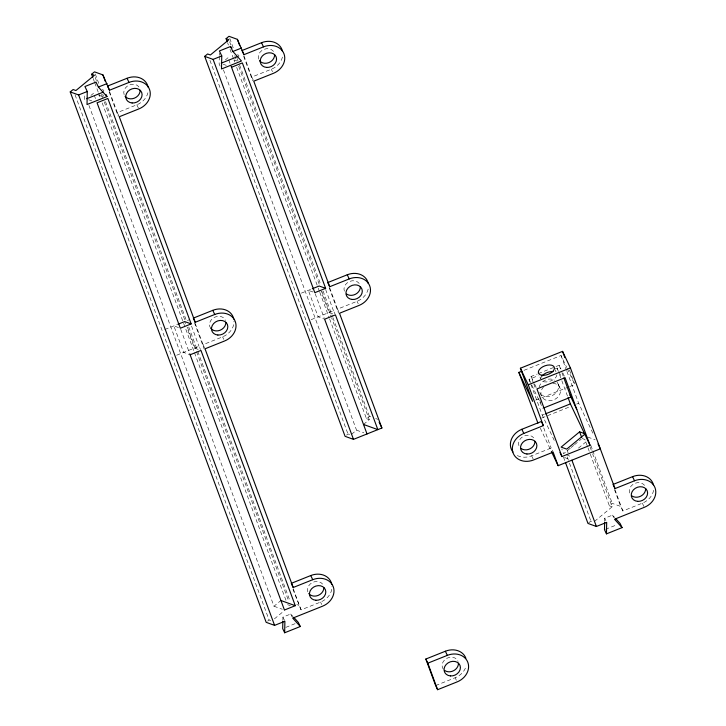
<?xml version="1.0" encoding="UTF-8"?>
<svg xmlns="http://www.w3.org/2000/svg" width="726" height="726" viewBox="0 0 726 726"><rect width="100%" height="100%" fill="white"/><g stroke="black" fill="none" stroke-linecap="round" stroke-linejoin="round"><path stroke-width="0.54" stroke-dasharray="3.63 2.72" d="M84.661 99.562L84.77 94.135M219.288 56.401L219.143 64.006L220.559 66.983M219.316 55.312L219.361 53.134M282.868 620.258L282.931 617.118L290.736 613.996L293.014 616.51M604.667 521.359L604.731 518.219L612.535 515.097L614.813 517.611M90.922 95.442L93.527 93.291M225.405 59.886L228.009 57.735M346.52 435.128L347.963 433.939L349.832 434.611M329.604 318.886L366.467 418.657L369.352 416.27L371.458 417.033M351.593 434.266L356.548 430.173L363.88 432.823M363.49 424.447L369.271 419.673L331.628 317.779M88.944 105.406L273.983 606.237L280.917 600.511M267.631 621.147L269.074 619.95L270.943 620.621M274.401 618.879L284.492 610.548M570.3 448.187L563.576 453.741L561.824 449.004M571.135 447.488L573.658 445.41M574.502 444.711L581.227 439.157M578.431 448.123L586 441.871M588.704 522.847L590.873 521.05L593.677 522.067M590.32 454.204L609.368 505.777L612.263 503.39L620.676 506.421L622.835 510.977L642.356 503.172A16.834 14.121 -25.4 0 0 653.763 489.215M594.521 521.368L612.172 506.784L592.734 454.167M109.481 91.385L117.322 112.603L136.842 104.798A16.834 14.121 -25.4 0 0 147.922 92.765M243.954 55.829L251.795 77.047L271.324 69.242A16.834 14.121 -25.4 0 0 282.732 55.285M164.847 329.504L176.817 324.713M187.39 320.484L189.196 319.767M301.326 293.141L311.3 289.157M176.654 355.223L198.997 346.284L200.567 349.596M195.212 323.451L203.053 344.668L222.573 336.855A16.834 14.121 -25.4 0 0 234.035 321.001M311.127 319.658L333.47 310.728L335.049 314.04M329.695 287.886L337.536 309.104L357.056 301.299A16.834 14.121 -25.4 0 0 368.463 287.342M524.009 370.333L561.035 355.522L566.734 367.519M533.392 382.865L531.042 376.495L537.294 373.999M538.338 373.581L559.165 365.26L560.98 369.08M554.256 440.392L542.268 415.136L529.036 379.335L538.411 375.587M555.072 368.926L557.151 368.091L558.575 371.095M535.715 400.144L540.861 398.084M541.886 397.676L568.63 386.985M569.656 386.568L574.801 384.517M542.268 415.136L544.346 414.301M541.641 418.067L569.42 406.959M576.616 404.083L578.676 403.266L593.741 435.001M517.329 455.583A16.834 14.121 -25.4 0 0 531.641 455.819L551.17 448.015L553.13 452.153M292.986 589.376L301.036 609.876L320.565 602.072A16.834 14.121 -25.4 0 0 332.018 586.209M285.817 627.373L295.192 623.625M605.538 529.308L616.991 524.735M435.636 685.562L455.166 677.748A16.834 14.121 -25.4 0 0 466.237 665.715M582.061 438.468L584.875 439.475L587.597 446.835M234.153 59.959L237.23 61.066M223.163 64.224L226.303 65.358M98.654 95.142L102.756 96.631M88.681 99.78L91.821 100.914M312.97 292.006L308.341 290.336L318.142 316.854L324.622 319.195M332.662 313.868L328.96 312.534L321.128 291.317M587.761 437.079L595.12 439.738M566.38 454.748L569.184 455.765L570.346 458.923M564.538 457.516L568.748 459.041M178.487 327.562L173.868 325.892L183.66 352.419L189.214 354.424M198.189 349.424L194.486 348.09L187.036 327.934M375.66 418.548L377.765 419.31M609.368 505.777L612.172 506.784M366.467 418.657L369.271 419.673M296.771 604.558L298.876 605.321M287.569 604.667L290.373 605.684M273.983 606.237L282.36 609.268M237.665 54.441L239.09 56.029M102.466 89.207L103.9 90.795M642.356 503.172L644.325 507.32M567.206 368.518L574.33 383.519M562.795 372.901L565.064 377.683M559.047 372.093L561.425 377.084M558.14 384.072L560.109 388.219M612.535 515.097L613.715 517.584M604.731 518.219L605.911 520.705M539.79 392.394L541.36 395.715M531.042 376.495L534.218 383.192M534.672 384.145L536.941 388.927M529.036 379.335L542.803 408.321M540.344 428.222L551.406 451.508M531.641 455.819L533.61 459.957M271.324 69.242L272.504 71.72M251.795 77.047L253.365 80.359M357.056 301.299L358.236 303.786M337.536 309.104L338.715 311.59M455.166 677.748L456.345 680.235M136.842 104.798L138.811 108.936M117.322 112.603L118.892 115.915M222.573 336.855L223.762 339.341M203.053 344.668L204.623 347.981M320.565 602.072L321.745 604.558M290.736 613.996L292.315 617.309M282.931 617.118L284.891 621.256M614.995 489.76L622.835 510.977M614.45 489.587L620.676 506.421M569.447 370.015L574.42 383.482M561.035 355.522L566.525 370.378M566.915 371.44L578.676 403.266M590.873 445.501L592.425 449.712M592.815 450.764L612.263 503.39M590.011 446.799L592.343 453.115M559.165 365.26L561.516 371.621M561.906 372.683L563.476 376.93M587.987 447.888L589.929 453.151M557.151 368.091L559.102 373.355M559.483 374.407L561.434 379.671M561.824 380.733L567.659 396.523M555.281 369.951L555.98 371.839M567.079 450.084L568.131 452.924M539.935 376.975L540.634 378.872M567.151 456.854L569.102 462.117M569.483 463.17L590.873 521.05M563.485 457.135L565.046 461.346M533.792 383.927L535.352 388.165M539.663 399.835L540.843 403.021M543.72 427.85L551.17 448.015M243.655 56.319L252.675 80.731M329.141 287.696L338.552 313.169M325.638 289.511L333.47 310.728M229.761 38.424L234.071 50.094M237.211 58.588L237.992 60.712M239.562 64.959L320.729 284.665M323.079 291.026L332.49 316.5M332.889 317.561L369.352 416.27M229.67 41.827L230.85 45.003M234.77 55.621L236.73 60.93M238.691 66.238L319.467 284.873M321.818 291.244L331.228 316.717M227.655 42.934L228.436 45.057M230.006 49.304L233.536 58.851M233.926 59.913L234.707 62.037M236.667 67.346L317.843 287.051M318.233 288.113L319.413 291.289M319.803 292.351L329.214 317.825M228.79 59.859L230.36 64.115M315.184 293.703L324.213 318.151M223.426 69.841L356.548 430.173M209.941 60.34L347.963 433.939M293.195 588.659L301.036 609.876M109.19 91.903L118.22 116.351M194.414 322.571L204.224 349.142M191.546 326.128L198.997 346.284M95.278 73.988L99.598 85.677M102.738 94.18L103.528 96.304M105.488 101.622L186.391 320.593M188.751 326.972L197.39 350.359M197.781 351.42L290.064 601.219M95.197 77.383L96.376 80.577M101.477 94.389L102.656 97.583M104.226 101.831L185.13 320.81M187.48 327.181L196.12 350.567M196.519 351.629L288.803 601.427M184.685 321.573L185.475 323.687M93.173 78.499L94.353 81.684M94.743 82.755L98.282 92.32M98.672 93.382L100.242 97.629M102.212 102.947L194.105 351.683M194.495 352.745L285.999 600.42M94.316 95.424L95.487 98.609M180.738 329.359L189.386 352.754M75.068 94.843L269.074 619.95M258.61 59.105A8.422 7.06 -25.4 0 1 263.974 49.35A8.422 7.06 -25.4 0 1 274.228 52.853M344.351 291.162A8.422 7.06 -25.4 0 1 349.705 281.407A8.422 7.06 -25.4 0 1 359.969 284.919M556.878 374.925A8.422 4.574 -20.3 0 1 550.644 380.978A8.422 4.574 -20.3 0 1 541.723 380.805M540.788 378.627A8.422 4.574 -20.3 0 1 542.004 375.959M629.651 493.036A8.422 7.06 -25.4 0 1 635.014 483.28A8.422 7.06 -25.4 0 1 645.269 486.792M518.936 445.682A8.422 7.06 -25.4 0 1 523.292 436.39A8.422 7.06 -25.4 0 1 533.655 437.823M557.06 382.148A10.1 8.476 -25.4 0 1 555.072 393.737A10.1 8.476 -25.4 0 1 542.122 395.044M539.182 387.094A10.1 8.476 -25.4 0 1 554.764 380.188M552.876 383.201A10.1 8.476 -25.4 0 1 559.8 394.209A10.1 8.476 -25.4 0 1 545.444 399.953A10.1 8.476 -25.4 0 1 543.502 386.949M124.137 94.661A8.422 7.06 -25.4 0 1 129.491 84.906A8.422 7.06 -25.4 0 1 139.755 88.418M307.851 591.935A8.422 7.06 -25.4 0 1 312.216 582.642A8.422 7.06 -25.4 0 1 322.571 584.076M210.767 328.334A8.422 7.06 -25.4 0 1 214.234 317.434A8.422 7.06 -25.4 0 1 225.487 320.475M443.35 669.227A8.422 7.06 -25.4 0 1 446.817 658.328A8.422 7.06 -25.4 0 1 458.07 661.368"/><path stroke-width="1.09" d="M106.976 96.558L98.382 87.056L96.023 82.083L84.924 86.521L87.283 91.494L87.02 104.535L106.976 96.558L106.032 94.571M221.757 55.929L221.503 68.979L241.449 60.993L232.865 51.492L230.505 46.528L219.397 50.965L221.757 55.929L213.108 59.396L204.696 56.356L207.582 53.969L210.386 54.976L228.89 39.703L226.085 38.687L228.971 36.3L237.384 39.34L243.963 54.668L263.493 46.863A16.834 14.121 -25.4 0 1 284.011 53.878A16.834 14.121 -25.4 0 1 273.285 73.38L253.764 81.185L329.704 286.725L349.224 278.92A16.834 14.121 -25.4 0 1 369.743 285.935A16.834 14.121 -25.4 0 1 359.025 305.437L339.496 313.251L381.894 428.004L353.489 439.366L345.077 436.326L204.696 56.356M282.841 621.302L282.695 628.625L284.665 632.763L300.283 626.52L298.313 622.382L293.767 617.345M284.665 632.763L284.891 621.256L274.591 625.376L266.179 622.336L70.213 91.912L73.108 89.525L75.912 90.541L94.407 75.259L91.603 74.252L94.498 71.856L102.91 74.896L109.49 90.224L129.01 82.419A16.834 14.121 -25.4 0 1 149.529 89.434A16.834 14.121 -25.4 0 1 138.811 108.936L119.282 116.75L195.221 322.29L214.742 314.476A16.834 14.121 -25.4 0 1 235.269 321.491A16.834 14.121 -25.4 0 1 224.543 341.002L205.022 348.807L293.204 587.497L312.734 579.693A16.834 14.121 -25.4 0 1 333.252 586.708A16.834 14.121 -25.4 0 1 322.525 606.21L292.705 618.135L300.283 626.52M604.64 522.402L604.495 529.726L606.464 533.864L622.082 527.62L620.113 523.482L615.566 518.455M606.464 533.864L606.691 522.357L596.391 526.477L587.978 523.437L565.427 462.398M584.475 433.585L579.611 431.834L561.125 447.107L566.734 449.131L585.229 433.858M70.213 91.912L78.626 94.952L87.283 91.494M98.382 87.056L107.04 83.599M107.521 86.085L127.041 78.281A16.834 14.121 -25.4 0 1 148.068 87.075M86.757 98.727L103.564 92.002M232.865 51.492L241.513 48.034M282.55 51.519A16.834 14.121 -25.4 0 0 261.523 42.716L241.994 50.521L243.963 54.668M221.239 63.162L238.046 56.447M231.53 67.246L242.357 62.917L325.638 288.349L314.821 292.678L231.149 66.238M177.797 324.322L184.685 321.573L191.165 323.905L107.875 98.482L97.057 102.802L180.338 328.234L191.165 323.905M193.252 318.142L212.782 310.338A16.834 14.121 -25.4 0 1 233.808 319.141M312.28 288.767L319.168 286.008L325.638 288.349M368.282 283.576A16.834 14.121 -25.4 0 0 347.255 274.782L327.735 282.586L329.704 286.725M190.139 354.76L200.966 350.431L295.273 605.693L284.447 610.022L189.776 353.816M521.949 371.149L518.863 372.384L532.63 401.378L520.379 368.227L562.55 351.366L570.418 367.928L615.004 488.598L634.524 480.793A16.834 14.121 -25.4 0 1 655.043 487.808A16.834 14.121 -25.4 0 1 644.325 507.32L614.505 519.235L622.082 527.62M520.379 368.227L528.247 384.789L570.418 367.928M543.847 407.903L570.917 397.086L563.866 377.992M545.389 413.884L570.382 403.892L590.047 445.31L561.933 456.554L560.009 452.507M512.928 452.017A16.834 14.121 -25.4 0 1 521.84 429.293L541.369 421.488L543.338 425.627L523.809 433.44A16.834 14.121 -25.4 0 0 513.091 452.942A16.834 14.121 -25.4 0 0 533.61 459.957L553.13 452.153L558.131 465.684L600.302 448.822L598.015 443.985M291.235 583.359L310.764 575.546A16.834 14.121 -25.4 0 1 331.791 584.348M653.591 485.449A16.834 14.121 -25.4 0 0 632.564 476.655L613.034 484.46L615.004 488.598M425.844 659.036L427.805 663.183L447.334 655.369A16.834 14.121 -25.4 0 1 467.853 662.384A16.834 14.121 -25.4 0 1 457.126 681.895L437.606 689.7L435.636 685.562L425.844 659.036L445.365 651.231A16.834 14.121 -25.4 0 1 465.883 658.246M363.49 424.447L377.838 429.629L335.439 314.866L324.622 319.195L367.02 433.957M280.917 600.511L295.273 605.693M230.505 46.528L231.939 48.107M632.564 476.655L634.524 480.793M569.974 395.08L576.816 409.509M537.939 423.158L518.863 372.384M551.406 451.508L558.131 465.684M521.84 429.293L523.809 433.44M261.523 42.716L263.493 46.863M347.255 274.782L349.224 278.92M379.144 422.205L381.894 428.004M445.365 651.231L447.334 655.369M127.041 78.281L129.01 82.419M107.911 86.911L109.49 90.224M212.782 310.338L214.742 314.476M193.651 318.968L195.221 322.29M310.764 575.546L312.734 579.693M291.634 584.185L293.204 587.497M562.55 351.366L564.855 357.582M590.047 445.31L565.064 377.683L536.941 388.927L561.933 456.554M568.05 397.576L570.382 403.892M579.611 431.834L581.717 437.515M571.897 460.175L596.391 526.477M528.247 384.789L543.338 425.627M237.384 39.34L239.734 45.711M226.085 38.687L227.256 41.872M213.108 59.396L353.489 439.366M427.805 663.183L437.606 689.7M102.91 74.896L105.261 81.276M91.603 74.252L92.783 77.437M78.626 94.952L274.591 625.376M274.6 54.677A8.422 7.06 -25.4 0 1 268.874 62.608A8.422 7.06 -25.4 0 1 259.509 60.712M360.332 286.743A8.422 7.06 -25.4 0 1 355.604 294.202A8.422 7.06 -25.4 0 1 346.62 294.057M542.004 375.959A8.422 4.574 -20.3 0 1 553.103 371.658M645.641 488.616A8.422 7.06 -25.4 0 1 640.913 496.076A8.422 7.06 -25.4 0 1 631.919 495.931M534.917 441.254A8.422 7.06 -25.4 0 1 530.189 448.722A8.422 7.06 -25.4 0 1 521.204 448.577M140.118 90.242A8.422 7.06 -25.4 0 1 134.392 98.164A8.422 7.06 -25.4 0 1 125.035 96.268M323.841 587.506A8.422 7.06 -25.4 0 1 318.115 595.438A8.422 7.06 -25.4 0 1 308.75 593.541M225.859 322.299A8.422 7.06 -25.4 0 1 220.132 330.23A8.422 7.06 -25.4 0 1 210.767 328.334M458.442 663.192A8.422 7.06 -25.4 0 1 453.714 670.661A8.422 7.06 -25.4 0 1 444.729 670.515M266.605 67.427A8.422 7.06 -25.4 0 0 276.198 57A8.422 7.06 -25.4 0 0 262.358 55.938A8.422 7.06 -25.4 0 0 266.605 67.427M352.337 299.484A8.422 7.06 -25.4 0 0 361.929 289.057A8.422 7.06 -25.4 0 0 348.099 287.995A8.422 7.06 -25.4 0 0 352.337 299.484M542.122 375.269A8.422 4.574 -20.3 0 0 554.437 368.3A8.422 4.574 -20.3 0 0 542.603 366.875A8.422 4.574 -20.3 0 0 542.122 375.269M637.646 501.357A8.422 7.06 -25.4 0 0 647.238 490.93A8.422 7.06 -25.4 0 0 633.399 489.878A8.422 7.06 -25.4 0 0 637.646 501.357M526.931 454.004A8.422 7.06 -25.4 0 0 536.523 443.577A8.422 7.06 -25.4 0 0 522.684 442.515A8.422 7.06 -25.4 0 0 526.931 454.004M132.123 102.983A8.422 7.06 -25.4 0 0 141.724 92.556A8.422 7.06 -25.4 0 0 127.885 91.503A8.422 7.06 -25.4 0 0 132.123 102.983M217.864 335.04A8.422 7.06 -25.4 0 0 227.456 324.622A8.422 7.06 -25.4 0 0 213.616 323.56A8.422 7.06 -25.4 0 0 217.864 335.04M315.846 600.257A8.422 7.06 -25.4 0 0 325.439 589.83A8.422 7.06 -25.4 0 0 311.599 588.768A8.422 7.06 -25.4 0 0 315.846 600.257M450.447 675.933A8.422 7.06 -25.4 0 0 460.039 665.515A8.422 7.06 -25.4 0 0 446.209 664.453A8.422 7.06 -25.4 0 0 450.447 675.933"/></g></svg>
